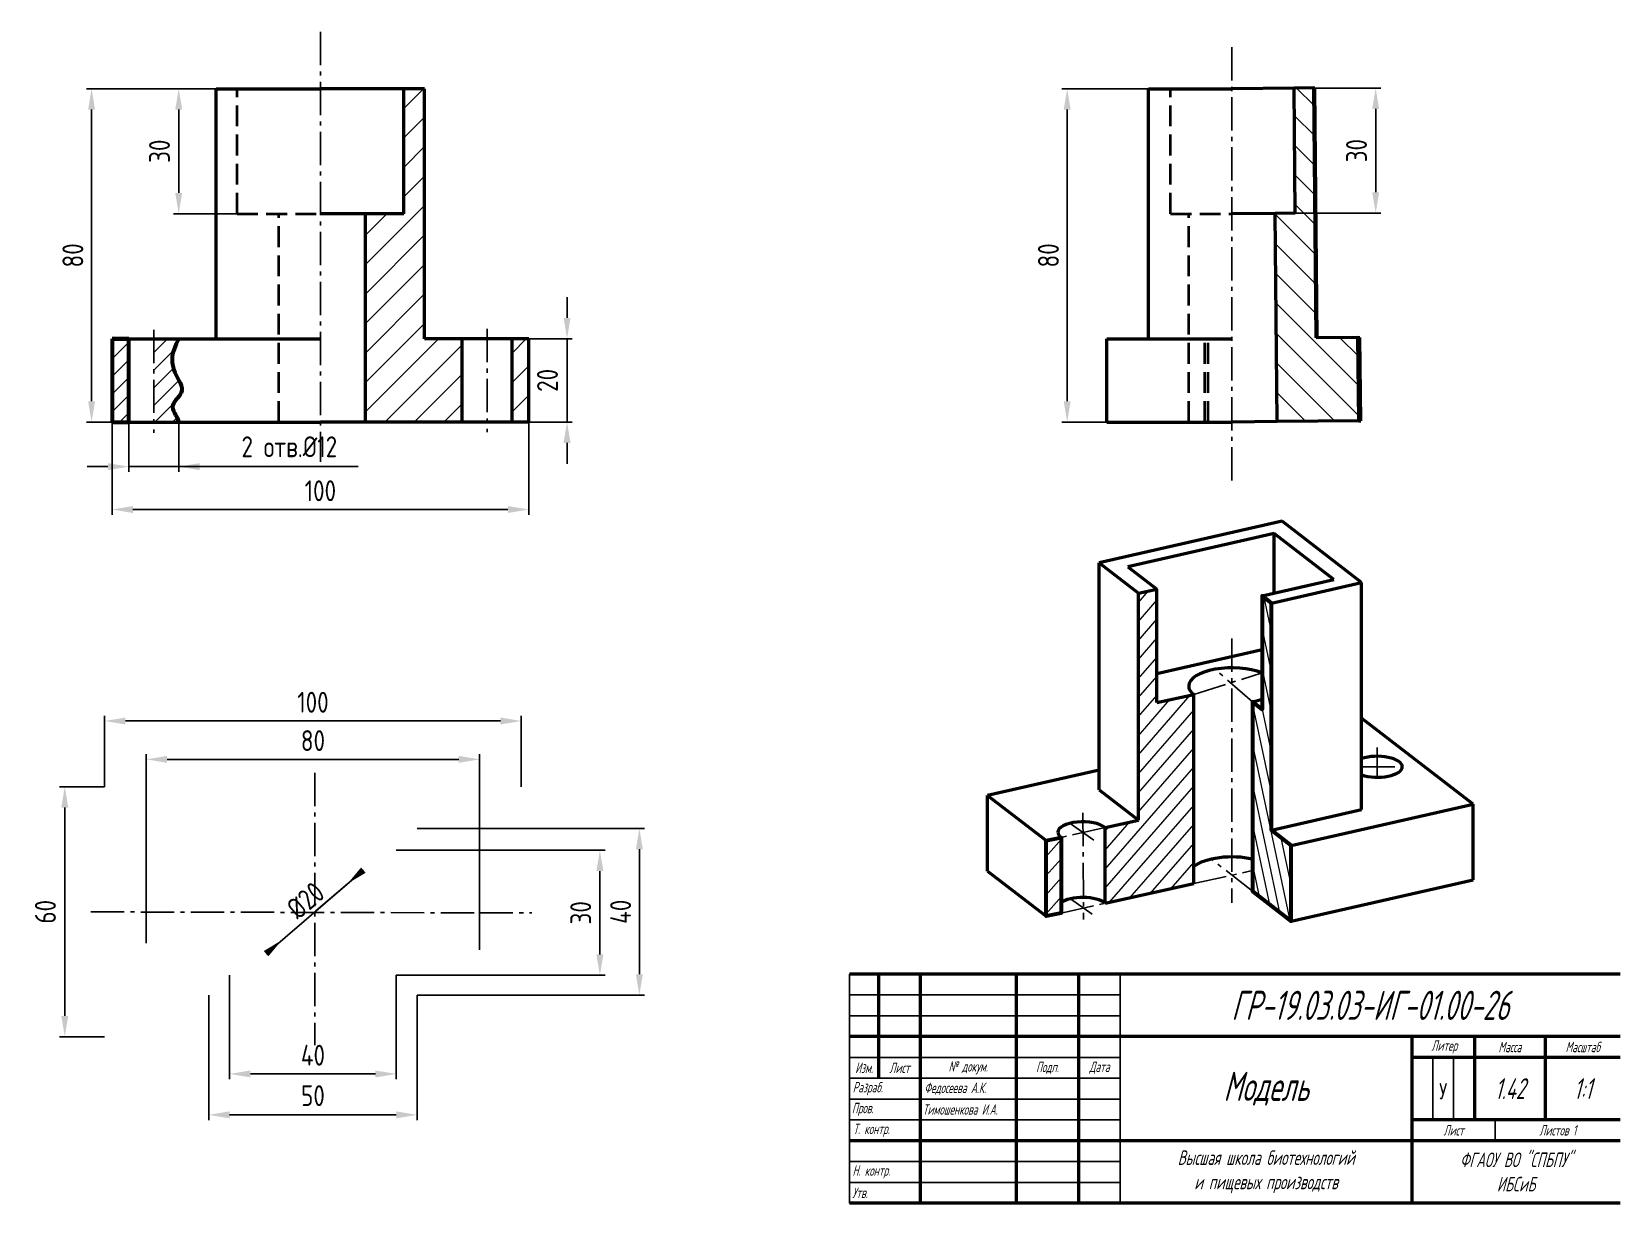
# Paper-space layout 'А3 рамка' of a CAD drawing. Header units: millimetres. Extents: x 34 to 415, y 5 to 286.
import ezdxf

# ---------------------------------------------------------------- set-up
doc = ezdxf.new("R2010")
doc.units = ezdxf.units.MM
doc.linetypes.add('ГОСТ 2.303 4', pattern=[7, 5, -2, 0])
doc.linetypes.add('ГОСТ 2.303 6', pattern=[12, 8, -1.5, 1, -1.5])
for name, color, linetype, lineweight in [('ВИДЫ', 7, 'Continuous', 60), ('ЕСКД_ВИДЫ', 7, 'Continuous', 60), ('осевые', 1, 'ГОСТ 2.303 6', 25), ('основные', 7, 'Continuous', 50), ('размеры', 7, 'Continuous', 25), ('Текст', 7, 'Continuous', 20)]:
    doc.layers.add(name, color=color, linetype=linetype, lineweight=lineweight)
doc.layers.add('Таблица', color=7, linetype='Continuous')
doc.styles.add('Архитектурный', font='CS_Gost2304.shx', dxfattribs={"width": 0.8, "oblique": 15})
doc.styles.add('ГОСТ 2.304', font='CS_Gost2304.shx')
doc.dimstyles.new('ЕСКД', dxfattribs={"dimscale": 0, "dimtxt": 5, "dimasz": 5, "dimexe": 1.25, "dimexo": 0, "dimgap": 2, "dimtad": 1, "dimtoh": 1, "dimdec": 3, "dimtxsty": 'ГОСТ 2.304', "dimcen": 5, "dimadec": 3, "dimazin": 2, "dimtfac": 0.75, "dimtdec": 4, "dimtmove": 1, "dimatfit": 3, "dimfxl": 1, "dimtfill": 1, "dimtolj": 1, "dimarcsym": 1})

# ---------------------------------------------------------------- blocks, each defined once
blk = doc.blocks.new('*U342')
at = {"layer": 'Таблица', "linetype": 'Continuous', "ltscale": 20}
blk.add_line((1850, 0), (-1850, 0), dxfattribs=at)
blk = doc.blocks.new('*D358')
at = {"layer": 'Defpoints', "color": 0}
for p in [(78.01, 272.51), (48.1, 192.51), (53.01, 192.51)]:
    blk.add_point(p, dxfattribs=at)
at = {"layer": 'размеры', "color": 0, "lineweight": -2}
for p, q in [((78.01, 272.51), (46.85, 272.51)), ((48.1, 267.51), (48.1, 197.51)), ((53.01, 192.51), (46.85, 192.51))]:
    blk.add_line(p, q, dxfattribs=at)
at = {"layer": 'размеры', "color": 0}
for points in [[(48.93, 267.51), (47.26, 267.51), (48.1, 272.51)], [(47.26, 197.51), (48.93, 197.51), (48.1, 192.51)]]:
    blk.add_solid(points, dxfattribs=at)
at = {"layer": 'размеры', "color": 0, "insert": (43.6, 232.51), "char_height": 5, "attachment_point": 5, "rotation": 90, "style": 'ГОСТ 2.304'}
blk.add_mtext('\\A1;80', dxfattribs=at)
blk = doc.blocks.new('*D359')
at = {"layer": 'Defpoints', "color": 0}
for p in [(53.01, 192.51), (153.01, 192.51), (153.01, 171.51)]:
    blk.add_point(p, dxfattribs=at)
at = {"layer": 'размеры', "color": 0, "lineweight": -2}
for p, q in [((53.01, 192.51), (53.01, 170.26)), ((153.01, 192.51), (153.01, 170.26)), ((58.01, 171.51), (148.01, 171.51))]:
    blk.add_line(p, q, dxfattribs=at)
at = {"layer": 'размеры', "color": 0}
for points in [[(58.01, 172.34), (58.01, 170.67), (53.01, 171.51)], [(148.01, 170.67), (148.01, 172.34), (153.01, 171.51)]]:
    blk.add_solid(points, dxfattribs=at)
at = {"layer": 'размеры', "color": 0, "insert": (103.01, 176.01), "char_height": 5, "attachment_point": 5, "style": 'ГОСТ 2.304'}
blk.add_mtext('\\A1;100', dxfattribs=at)
blk = doc.blocks.new('*D360')
at = {"layer": 'Defpoints', "color": 0}
for p in [(153.01, 212.51), (153.01, 192.51), (162.22, 192.51)]:
    blk.add_point(p, dxfattribs=at)
at = {"layer": 'размеры', "color": 0, "lineweight": -2}
for p, q in [((162.22, 217.51), (162.22, 222.51)), ((153.01, 212.51), (163.47, 212.51)), ((162.22, 212.51), (162.22, 192.51)), ((153.01, 192.51), (163.47, 192.51)), ((162.22, 187.51), (162.22, 182.51))]:
    blk.add_line(p, q, dxfattribs=at)
at = {"layer": 'размеры', "color": 0}
for points in [[(161.38, 217.51), (163.05, 217.51), (162.22, 212.51)], [(163.05, 187.51), (161.38, 187.51), (162.22, 192.51)]]:
    blk.add_solid(points, dxfattribs=at)
at = {"layer": 'размеры', "color": 0, "insert": (157.52, 202.51), "char_height": 5, "attachment_point": 5, "rotation": 90, "style": 'ГОСТ 2.304'}
blk.add_mtext('\\A1;20', dxfattribs=at)
blk = doc.blocks.new('*D361')
at = {"layer": 'Defpoints', "color": 0}
for p in [(83.01, 272.51), (69.01, 242.51), (83.01, 242.51)]:
    blk.add_point(p, dxfattribs=at)
at = {"layer": 'размеры', "color": 0, "lineweight": -2}
for p, q in [((83.01, 272.51), (67.76, 272.51)), ((69.01, 267.51), (69.01, 247.51)), ((83.01, 242.51), (67.76, 242.51))]:
    blk.add_line(p, q, dxfattribs=at)
at = {"layer": 'размеры', "color": 0}
for points in [[(69.84, 267.51), (68.17, 267.51), (69.01, 272.51)], [(68.17, 247.51), (69.84, 247.51), (69.01, 242.51)]]:
    blk.add_solid(points, dxfattribs=at)
at = {"layer": 'размеры', "color": 0, "insert": (64.4, 257.51), "char_height": 5, "attachment_point": 5, "rotation": 90, "style": 'ГОСТ 2.304'}
blk.add_mtext('\\A1;30', dxfattribs=at)
blk = doc.blocks.new('слева')
at = {"layer": 'ЕСКД_ВИДЫ', "linetype": 'Continuous', "lineweight": 20}
h = blk.add_hatch(dxfattribs=at)
h.set_pattern_fill('', color=256, scale=5, angle=135, style=0, pattern_type=0)
h.set_pattern_definition([(135, (15.7424, -20.973), (-3.53553, -3.53553), [])])
h.paths.add_polyline_path([(-4.32, 29.02), (-3.84, -20.97), (15.74, -20.79), (15.55, -0.79), (5.55, -0.88), (4.98, 59.12), (0.22, 59.07), (0.51, 29.07)], flags=0)
at = {"layer": 'ЕСКД_ВИДЫ', "linetype": 'Continuous', "lineweight": 50}
for p, q in [((-34.68, -1.07, -48.13), (-34.68, 58.93, -48.13)), ((-34.68, 58.93, -48.13), (-14.68, 58.93, -48.13)), ((0.22, 59.07, -48.13), (-14.68, 58.93, -48.13)), ((4.98, 59.12, -48.13), (0.22, 59.07, -48.13)), ((0.51, 29.07, -48.13), (0.22, 59.07, -48.13)), ((5.55, -0.88, -48.13), (4.98, 59.12, -48.13)), ((4.98, 59.12, -48.13), (5.22, 59.12, -48.13)), ((5.79, -0.88, -48.13), (5.22, 59.12, -48.13)), ((-4.32, 29.02, -48.13), (-14.68, 28.93, -48.13)), ((0.51, 29.07, -48.13), (-4.32, 29.02, -48.13)), ((-3.84, -20.97, -48.13), (-4.32, 29.02, -48.13)), ((-44.68, -1.07, -48.13), (-14.68, -1.07, -48.13)), ((-44.68, -21.07, -48.13), (-44.68, -1.07, -48.13)), ((15.55, -0.79, -48.13), (5.55, -0.88, -48.13)), ((15.55, -0.79, -48.13), (16.04, -0.78, -48.13)), ((15.74, -20.79, -48.13), (15.55, -0.79, -48.13)), ((16.23, -20.78, -48.13), (16.04, -0.78, -48.13)), ((-44.68, -21.07, -48.13), (-14.68, -21.07, -48.13)), ((-3.84, -20.97, -48.13), (-14.68, -21.08, -48.13)), ((15.74, -20.79, -48.13), (-3.84, -20.97, -48.13)), ((15.74, -20.79, -48.13), (16.23, -20.78, -48.13))]:
    blk.add_line(p, q, dxfattribs=at)
at = {"layer": 'ЕСКД_ВИДЫ', "linetype": 'ГОСТ 2.303 4', "lineweight": 40}
for p, q in [((-29.43, 28.93, -48.13), (-29.43, 58.93, -48.13)), ((-29.43, 28.93, -48.13), (-14.68, 28.93, -48.13)), ((-25.04, -21.07, -48.13), (-25.04, 28.93, -48.13)), ((-21.22, -21.07, -48.13), (-21.22, -1.07, -48.13)), ((-20.43, -21.07, -48.13), (-20.43, -1.07, -48.13))]:
    blk.add_line(p, q, dxfattribs=at)
at = {"layer": 'осевые'}
blk.add_line((-14.68, 68.88, -48.13), (-14.68, -36.28, -48.13), dxfattribs=at)
blk = doc.blocks.new('*D362')
at = {"layer": 'Defpoints', "color": 0}
for p in [(121.23, 89.71), (121.23, 59.71), (170.1, 59.71)]:
    blk.add_point(p, dxfattribs=at)
at = {"layer": 'размеры', "color": 0, "lineweight": -2}
for p, q in [((121.23, 89.71), (171.35, 89.71)), ((170.1, 84.71), (170.1, 64.71)), ((121.23, 59.71), (171.35, 59.71))]:
    blk.add_line(p, q, dxfattribs=at)
at = {"layer": 'размеры', "color": 0}
for points in [[(170.94, 84.71), (169.27, 84.71), (170.1, 89.71)], [(169.27, 64.71), (170.94, 64.71), (170.1, 59.71)]]:
    blk.add_solid(points, dxfattribs=at)
at = {"layer": 'размеры', "color": 0, "insert": (165.5, 74.71), "char_height": 5, "attachment_point": 5, "rotation": 90, "style": 'ГОСТ 2.304'}
blk.add_mtext('\\A1;30', dxfattribs=at)
blk = doc.blocks.new('*D363')
at = {"layer": 'Defpoints', "color": 0}
for p in [(126.23, 94.96), (126.23, 54.96), (179.57, 54.96)]:
    blk.add_point(p, dxfattribs=at)
at = {"layer": 'размеры', "color": 0, "lineweight": -2}
for p, q in [((126.23, 94.96), (180.82, 94.96)), ((179.57, 89.96), (179.57, 59.96)), ((126.23, 54.96), (180.82, 54.96))]:
    blk.add_line(p, q, dxfattribs=at)
at = {"layer": 'размеры', "color": 0}
for points in [[(180.41, 89.96), (178.74, 89.96), (179.57, 94.96)], [(178.74, 59.96), (180.41, 59.96), (179.57, 54.96)]]:
    blk.add_solid(points, dxfattribs=at)
at = {"layer": 'размеры', "color": 0, "insert": (175.07, 74.96), "char_height": 5, "attachment_point": 5, "rotation": 90, "style": 'ГОСТ 2.304'}
blk.add_mtext('\\A1;40', dxfattribs=at)
blk = doc.blocks.new('*D364')
at = {"layer": 'Defpoints', "color": 0}
for p in [(141.23, 111.54), (61.23, 67.43), (141.23, 65.79)]:
    blk.add_point(p, dxfattribs=at)
at = {"layer": 'размеры', "color": 0, "lineweight": -2}
for p, q in [((61.23, 67.43), (61.23, 112.79)), ((66.23, 111.54), (136.23, 111.54)), ((141.23, 65.79), (141.23, 112.79))]:
    blk.add_line(p, q, dxfattribs=at)
at = {"layer": 'размеры', "color": 0}
for points in [[(66.23, 112.37), (66.23, 110.7), (61.23, 111.54)], [(136.23, 110.7), (136.23, 112.37), (141.23, 111.54)]]:
    blk.add_solid(points, dxfattribs=at)
at = {"layer": 'размеры', "color": 0, "insert": (101.23, 116.04), "char_height": 5, "attachment_point": 5, "style": 'ГОСТ 2.304'}
blk.add_mtext('\\A1;80', dxfattribs=at)
blk = doc.blocks.new('*D365')
at = {"layer": 'Defpoints', "color": 0}
for p in [(51.23, 104.96), (41.66, 44.96), (51.23, 44.96)]:
    blk.add_point(p, dxfattribs=at)
at = {"layer": 'размеры', "color": 0, "lineweight": -2}
for p, q in [((51.23, 104.96), (40.41, 104.96)), ((41.66, 99.96), (41.66, 49.96)), ((51.23, 44.96), (40.41, 44.96))]:
    blk.add_line(p, q, dxfattribs=at)
at = {"layer": 'размеры', "color": 0}
for points in [[(42.5, 99.96), (40.83, 99.96), (41.66, 104.96)], [(40.83, 49.96), (42.5, 49.96), (41.66, 44.96)]]:
    blk.add_solid(points, dxfattribs=at)
at = {"layer": 'размеры', "color": 0, "insert": (37.02, 74.96), "char_height": 5, "attachment_point": 5, "rotation": 90, "style": 'ГОСТ 2.304'}
blk.add_mtext('\\A1;60', dxfattribs=at)
blk = doc.blocks.new('*D366')
at = {"layer": 'Defpoints', "color": 0}
for p in [(81.23, 59.71), (121.23, 59.71), (121.23, 36.03)]:
    blk.add_point(p, dxfattribs=at)
at = {"layer": 'размеры', "color": 0, "lineweight": -2}
for p, q in [((81.23, 59.71), (81.23, 34.78)), ((121.23, 59.71), (121.23, 34.78)), ((86.23, 36.03), (116.23, 36.03))]:
    blk.add_line(p, q, dxfattribs=at)
at = {"layer": 'размеры', "color": 0}
for points in [[(86.23, 36.86), (86.23, 35.2), (81.23, 36.03)], [(116.23, 35.2), (116.23, 36.86), (121.23, 36.03)]]:
    blk.add_solid(points, dxfattribs=at)
at = {"layer": 'размеры', "color": 0, "insert": (101.23, 40.53), "char_height": 5, "attachment_point": 5, "style": 'ГОСТ 2.304'}
blk.add_mtext('\\A1;40', dxfattribs=at)
blk = doc.blocks.new('*D367')
at = {"layer": 'Defpoints', "color": 0}
for p in [(76.23, 54.96), (126.23, 54.96), (126.23, 26.22)]:
    blk.add_point(p, dxfattribs=at)
at = {"layer": 'размеры', "color": 0, "lineweight": -2}
for p, q in [((76.23, 54.96), (76.23, 24.97)), ((126.23, 54.96), (126.23, 24.97)), ((81.23, 26.22), (121.23, 26.22))]:
    blk.add_line(p, q, dxfattribs=at)
at = {"layer": 'размеры', "color": 0}
for points in [[(81.23, 27.05), (81.23, 25.38), (76.23, 26.22)], [(121.23, 25.38), (121.23, 27.05), (126.23, 26.22)]]:
    blk.add_solid(points, dxfattribs=at)
at = {"layer": 'размеры', "color": 0, "insert": (101.23, 30.82), "char_height": 5, "attachment_point": 5, "style": 'ГОСТ 2.304'}
blk.add_mtext('\\A1;50', dxfattribs=at)
blk = doc.blocks.new('*D368')
at = {"layer": 'Defpoints', "color": 0}
for p in [(151.23, 120.75), (51.23, 104.96), (151.23, 104.96)]:
    blk.add_point(p, dxfattribs=at)
at = {"layer": 'размеры', "color": 0, "lineweight": -2}
for p, q in [((51.23, 104.96), (51.23, 122)), ((56.23, 120.75), (146.23, 120.75)), ((151.23, 104.96), (151.23, 122))]:
    blk.add_line(p, q, dxfattribs=at)
at = {"layer": 'размеры', "color": 0}
for points in [[(56.23, 121.58), (56.23, 119.92), (51.23, 120.75)], [(146.23, 119.92), (146.23, 121.58), (151.23, 120.75)]]:
    blk.add_solid(points, dxfattribs=at)
at = {"layer": 'размеры', "color": 0, "insert": (101.23, 125.25), "char_height": 5, "attachment_point": 5, "style": 'ГОСТ 2.304'}
blk.add_mtext('\\A1;100', dxfattribs=at)
blk = doc.blocks.new('*D369')
at = {"layer": 'размеры', "color": 0, "lineweight": -2}
for p, q in [((89.98, 64.9), (113.33, 84.96)), ((109.53, 81.7), (101.95, 75.18))]:
    blk.add_line(p, q, dxfattribs=at)
at = {"layer": 'размеры', "color": 0}
for points in [[(112.78, 85.59), (113.87, 84.32), (109.53, 81.7)], [(90.52, 64.27), (89.43, 65.53), (93.77, 68.16)]]:
    blk.add_solid(points, dxfattribs=at)
at = {"layer": 'размеры', "color": 0, "insert": (99.45, 77.69), "char_height": 5, "attachment_point": 5, "rotation": 40.661, "style": 'ГОСТ 2.304'}
blk.add_mtext('\\A1;%%c20', dxfattribs=at)
blk = doc.blocks.new('СПЕРЕДИ')
at = {"layer": 'ЕСКД_ВИДЫ', "linetype": 'Continuous', "lineweight": 20}
h = blk.add_hatch(dxfattribs=at)
h.set_pattern_fill('', color=256, scale=5, angle=45, style=0, pattern_type=0)
h.set_pattern_definition([(45, (10.8124, 0), (-3.53553, 3.53553), [])])
h.paths.add_polyline_path([(10.81, 50), (10.81, 0), (34, 0), (34, 20), (25, 20), (25, 80), (20, 80), (20, 50)], flags=0)
h = blk.add_hatch(dxfattribs=at)
h.set_pattern_fill('', color=256, scale=5, angle=45, style=0, pattern_type=0)
h.set_pattern_definition([(45, (45.9993, 0), (-3.5355, 3.5355), [])])
h.paths.add_polyline_path([(46, 0), (50, 0), (50, 20), (46, 20)], flags=0)
at = {"layer": 'ВИДЫ'}
for p, q in [((-46, 20), (-50, 20)), ((-50, 20), (-50, 0)), ((-49.95, 20), (-46, 20)), ((-46, 0), (-46, 20)), ((-50, 0), (-46, 0))]:
    blk.add_line(p, q, dxfattribs=at)
blk.add_open_spline([(-34, 20), (-34.79, 18.34), (-36.39, 15), (-34.49, 10.9), (-32.4, 6.96), (-36.92, 4.02), (-34.47, 1.63), (-34, 0), (-34, 0)], degree=3, knots=[0, 0, 0, 0, 5.222237, 10.50932, 13.08712, 17.217261, 21.488023, 21.488024, 21.488024, 21.488024, 21.488024], dxfattribs=at)
at = {"layer": 'ЕСКД_ВИДЫ', "linetype": 'Continuous', "lineweight": 50}
for p, q in [((-25, 20), (-25, 80)), ((-25, 80), (0, 80)), ((20, 80), (0, 80)), ((25, 80), (20, 80)), ((20, 50), (20, 80)), ((25, 20), (25, 80)), ((10.81, 50), (0, 50)), ((10.81, 0), (10.81, 50)), ((20, 50), (10.81, 50)), ((-50, 20), (-46.24, 20)), ((-50, 0), (-50, 20)), ((-46, 20), (0, 20)), ((34, 20), (25, 20)), ((46, 20), (34, 20)), ((34, 0), (34, 20)), ((50, 20), (46, 20)), ((46, 0), (46, 20)), ((50, 0), (50, 20)), ((-50, 0), (0, 0)), ((10.81, 0), (0, 0)), ((34, 0), (10.81, 0)), ((46, 0), (34, 0)), ((50, 0), (46, 0))]:
    blk.add_line(p, q, dxfattribs=at)
at = {"layer": 'ЕСКД_ВИДЫ', "linetype": 'ГОСТ 2.303 4', "lineweight": 40}
for p, q in [((-20, 50), (-20, 80)), ((-20, 50), (0, 50)), ((-9.97, 0), (-9.97, 50)), ((-46, 0), (-46, 20))]:
    blk.add_line(p, q, dxfattribs=at)
at = {"layer": 'ЕСКД_ВИДЫ', "linetype": 'Continuous', "lineweight": 20}
for p, q in [((-50, 19.41), (-49.41, 20)), ((-50, 15.17), (-46, 19.17)), ((-39.97, 16.72), (-36.68, 20)), ((-39.97, 12.48), (-35.18, 17.26)), ((-50, 10.93), (-46, 14.93)), ((-39.97, 8.23), (-35.27, 12.93)), ((-50, 6.68), (-46, 10.69)), ((-39.97, 3.99), (-34, 9.96)), ((-50, 2.44), (-46, 6.45)), ((-39.71, 0), (-35.27, 4.44)), ((-48.2, 0), (-46, 2.2)), ((-35.47, 0), (-34.41, 1.06))]:
    blk.add_line(p, q, dxfattribs=at)
at = {"layer": 'осевые'}
for p, q in [((0, 93.67), (0, -9.55)), ((-40, 22.17, -48.6), (-40, -2.6, -48.6)), ((40, 22.35), (40, -2.42))]:
    blk.add_line(p, q, dxfattribs=at)
blk = doc.blocks.new('*D370')
at = {"layer": 'Defpoints', "color": 0}
for p in [(57.01, 192.51), (69.01, 192.51), (69.01, 181.8)]:
    blk.add_point(p, dxfattribs=at)
at = {"layer": 'размеры', "color": 0, "lineweight": -2}
for p, q in [((57.01, 192.51), (57.01, 180.55)), ((69.01, 192.51), (69.01, 180.55)), ((52.01, 181.8), (47.01, 181.8)), ((57.01, 181.8), (69.01, 181.8)), ((69.01, 181.8), (112.11, 181.8)), ((69.01, 181.8), (112.11, 181.8)), ((74.01, 181.8), (79.01, 181.8))]:
    blk.add_line(p, q, dxfattribs=at)
at = {"layer": 'размеры', "color": 0}
for points in [[(52.01, 180.96), (52.01, 182.63), (57.01, 181.8)], [(74.01, 182.63), (74.01, 180.96), (69.01, 181.8)]]:
    blk.add_solid(points, dxfattribs=at)
at = {"layer": 'размеры', "color": 0, "insert": (95.56, 186.57), "char_height": 5, "attachment_point": 5, "style": 'ГОСТ 2.304'}
blk.add_mtext('\\A1;2 отв.%%c12', dxfattribs=at)
blk = doc.blocks.new('*D371')
at = {"layer": 'Defpoints', "color": 0}
for p in [(301.81, 272.51), (282.26, 192.51), (291.81, 192.51)]:
    blk.add_point(p, dxfattribs=at)
at = {"layer": 'размеры', "color": 0, "lineweight": -2}
for p, q in [((301.81, 272.51), (281.01, 272.51)), ((282.26, 267.51), (282.26, 197.51)), ((291.81, 192.51), (281.01, 192.51))]:
    blk.add_line(p, q, dxfattribs=at)
at = {"layer": 'размеры', "color": 0}
for points in [[(283.09, 267.51), (281.42, 267.51), (282.26, 272.51)], [(281.42, 197.51), (283.09, 197.51), (282.26, 192.51)]]:
    blk.add_solid(points, dxfattribs=at)
at = {"layer": 'размеры', "color": 0, "insert": (277.76, 232.51), "char_height": 5, "attachment_point": 5, "rotation": 90, "style": 'ГОСТ 2.304'}
blk.add_mtext('\\A1;80', dxfattribs=at)
blk = doc.blocks.new('*D372')
at = {"layer": 'Defpoints', "color": 0}
for p in [(336.71, 272.65), (336.86, 242.65), (356.31, 242.65)]:
    blk.add_point(p, dxfattribs=at)
at = {"layer": 'размеры', "color": 0, "lineweight": -2}
for p, q in [((336.71, 272.65), (357.56, 272.65)), ((356.31, 267.65), (356.31, 247.65)), ((336.86, 242.65), (357.56, 242.65))]:
    blk.add_line(p, q, dxfattribs=at)
at = {"layer": 'размеры', "color": 0}
for points in [[(357.14, 267.65), (355.47, 267.65), (356.31, 272.65)], [(355.47, 247.65), (357.14, 247.65), (356.31, 242.65)]]:
    blk.add_solid(points, dxfattribs=at)
at = {"layer": 'размеры', "color": 0, "insert": (351.7, 257.65), "char_height": 5, "attachment_point": 5, "rotation": 90, "style": 'ГОСТ 2.304'}
blk.add_mtext('\\A1;30', dxfattribs=at)
blk = doc.blocks.new('диметрия')
at = {"layer": 'ВИДЫ', "lineweight": 20}
h = blk.add_hatch(dxfattribs=at)
h.set_pattern_fill('', color=256, scale=3, angle=49, pattern_type=0)
h.set_pattern_definition([(49, (-1660.1155, -385.5066), (-2.264129, 1.968177), [])])
edge = h.paths.add_edge_path()
edge.add_line((-44.64, 22.47), (-44.64, 4.31))
edge.add_line((-36.68, 24.24), (-44.64, 22.47))
edge.add_line((-36.68, 78.72), (-36.68, 24.24))
edge.add_line((-32.26, 79.69), (-36.68, 78.72))
edge.add_line((-32.26, 52.46), (-32.26, 79.69))
edge.add_line((-23.39, 54.42), (-32.26, 52.46))
edge.add_line((-23.39, 9.02), (-23.39, 54.42))
edge.add_line((-44.64, 4.31), (-23.39, 9.02))
h = blk.add_hatch(dxfattribs=at)
h.set_pattern_fill('', color=256, scale=2, angle=102, pattern_type=0)
h.set_pattern_definition([(102, (-1604.6856, -398.1768), (-1.9562952, -0.4158234), [])])
edge = h.paths.add_edge_path()
edge.add_line((-6.99, 78.08), (-6.99, 50.84))
edge.add_line((-6.99, 78.08), (-8.95, 79.8))
edge.add_line((-8.95, 79.8), (-4.74, 76.33))
edge.add_line((-4.74, 21.85), (-4.74, 76.33))
edge.add_line((0, 18.16), (-4.74, 21.85))
edge.add_line((0, 0), (0, 18.16))
edge.add_line((-9.28, 7.23), (0, 0))
edge.add_line((-9.28, 52.62), (-9.28, 7.23))
edge.add_line((-6.99, 50.84), (-9.28, 52.62))
at = {"layer": 'ВИДЫ', "linetype": 'Continuous', "lineweight": 20}
for p, q in [((-58.78, 15.5), (-55.24, 19.57)), ((-58.78, 10.93), (-55.24, 15)), ((-58.78, 6.35), (-55.24, 10.43)), ((-58.78, 1.78), (-55.24, 5.85))]:
    blk.add_line(p, q, dxfattribs=at)
at = {"layer": 'ВИДЫ'}
blk.add_lwpolyline([(-58.78, 19.34), (-55.24, 20.12), (-55.24, 1.96), (-58.78, 1.18), (-58.78, 19.34), (-55.24, 20.12)], dxfattribs=at)
at = {"layer": 'ЕСКД_ВИДЫ', "linetype": 'Continuous', "lineweight": 50}
for p, q in [((-2.17, 95.99), (-46.11, 85.98)), ((16.92, 81.26), (-2.17, 95.99)), ((-4.06, 93.06), (-39.21, 85.05)), ((10.26, 82.01), (-4.06, 93.06)), ((-4.06, 78.75), (-4.06, 93.06)), ((-46.11, 31.51), (-46.11, 85.98)), ((-46.11, 85.98), (-36.68, 78.72)), ((-39.21, 85.05), (-32.26, 79.69)), ((-6.99, 78.08), (10.26, 82.01)), ((-4.74, 76.33), (16.92, 81.26)), ((16.92, 26.78), (16.92, 81.26)), ((-36.68, 78.72), (-32.26, 79.69)), ((-36.68, 24.24), (-36.68, 78.72)), ((-32.26, 52.46), (-32.26, 79.69)), ((-6.99, 50.84), (-6.99, 78.08)), ((-4.74, 76.33), (-6.99, 78.08)), ((-4.74, 21.85), (-4.74, 76.33)), ((-6.99, 65.15), (-32.26, 59.4)), ((-32.26, 52.46), (-23.39, 54.42)), ((-23.39, 9.02), (-23.39, 54.42)), ((-9.28, 7.23), (-9.28, 52.62)), ((-6.99, 50.84), (-9.28, 52.62)), ((43.66, 28.1), (16.92, 48.72)), ((-46.11, 36.28), (-72.85, 30.19)), ((-46.11, 31.51), (-36.68, 24.24)), ((-72.85, 30.19), (-58.78, 19.34)), ((-72.85, 12.03), (-72.85, 30.19)), ((-4.74, 21.85), (16.92, 26.78)), ((0, 18.16), (43.66, 28.1)), ((43.66, 9.94), (43.66, 28.1)), ((-44.64, 22.47), (-36.68, 24.24)), ((-58.78, 19.34), (-55.24, 20.12)), ((-58.78, 1.18), (-58.78, 19.34)), ((-55.24, 1.96), (-55.24, 20.12)), ((-44.64, 4.31), (-44.64, 22.47)), ((0, 18.16), (-4.74, 21.85)), ((0, 0), (0, 18.16)), ((-72.85, 12.03), (-58.78, 1.18)), ((-44.64, 4.31), (-23.39, 9.02)), ((0, 0), (43.66, 9.94)), ((0, 0), (-9.28, 7.23)), ((-58.78, 1.18), (-55.24, 1.96))]:
    blk.add_line(p, q, dxfattribs=at)
for centre, major_axis, start_param, end_param in [((-14.21, 56.46), (10.39, 0), 0.803444, 3.141593), ((-14.21, 56.46), (10.39, 0), 3.141593, 3.628103), ((-14.21, 56.46), (10.39, 0), -1.076958, -0.803444), ((20.67, 37.06), (-6, 0), 3.141593, 5.387237), ((20.67, 37.06), (-6, 0), 0.895949, 3.141593), ((-49.99, 21.34), (6, 0), 0.467812, 3.141593), ((-49.99, 21.34), (6, 0), -3.141593, -2.636383), ((-14.21, 11.06), (10.39, 0), 1.076958, 2.655082), ((-49.99, 3.18), (6, 0), 0.467812, 2.636383)]:
    blk.add_ellipse(centre, major_axis=major_axis, ratio=0.419039, start_param=start_param, end_param=end_param, dxfattribs=at)
at = {"layer": 'осевые'}
for p, q in [((-14.21, 67.83), (-14.21, 4.37)), ((-23.39, 54.42), (-6.99, 59.59)), ((-9.28, 52.62), (-18.27, 60.46)), ((20.67, 41.69), (20.67, 37.06)), ((20.67, 34.54), (20.67, 39.57)), ((16.92, 37.06), (26.67, 37.06)), ((-47.37, 19.44, -24.06), (-53.07, 23.42, 24.06)), ((-49.99, 26.03), (-49.83, 0.38)), ((-44.64, 22.47), (-55.24, 20.12)), ((-23.39, 9.02), (-9.28, 12.15)), ((-9.28, 7.23), (-19.13, 14.89)), ((-55.24, 1.96), (-44.64, 4.31)), ((-47.76, 1.67), (-52.95, 5.38, 48.13))]:
    blk.add_line(p, q, dxfattribs=at)

psp = doc.layouts.new('А3 рамка')

# ---------------------------------------------------------------- linework, layer by layer
at = {"ltscale": 0.333333}
psp.add_line((295, 60), (295, 5), dxfattribs=at)
at = {"layer": 'ВИДЫ', "elevation": -48.1265}
psp.add_lwpolyline([(331.2781, 149.0251), (329.0244, 150.7794), (329.0244, 123.5404), (326.7362, 125.3216), (326.7362, 79.9231), (336.0182, 72.6979), (336.0182, 90.8573), (331.2781, 94.547), (331.2781, 149.0251), (329.0244, 150.7794)], close=True, dxfattribs=at)
at = {"layer": 'осевые'}
for p, q in [((101.6525, 108.3051), (101.6525, 42.9247)), ((47.9103, 74.9276), (141.2297, 74.7101)), ((141.2297, 74.7101), (153.7691, 74.7101))]:
    psp.add_line(p, q, dxfattribs=at)
at = {"layer": 'основные', "linetype": 'Continuous', "ltscale": 20}
for p, q in [((415, 60), (230, 60)), ((237, 60), (237, 35)), ((247, 60), (247, 5)), ((270, 60), (270, 5)), ((285, 60), (285, 5)), ((415, 45), (230, 45)), ((365, 45), (365, 5)), ((380, 45), (380, 25)), ((397, 45), (397, 25)), ((415, 40), (365, 40)), ((415, 25), (365, 25)), ((415, 20), (230, 20)), ((415, 5), (230, 5))]:
    psp.add_line(p, q, dxfattribs=at)
at = {"layer": 'размеры', "linetype": 'Continuous'}
psp.add_line((230, 5), (230, 60), dxfattribs=at)
at = {"layer": 'Таблица', "linetype": 'Continuous', "ltscale": 20}
for p, q in [((295, 55), (230, 55)), ((295, 50), (230, 50)), ((295, 40), (230, 40)), ((370, 25), (370, 40)), ((375, 25), (375, 40)), ((295, 35), (230, 35)), ((295, 30), (230, 30)), ((295, 25), (230, 25)), ((385, 25), (385, 20)), ((295, 15), (230, 15)), ((295, 10), (230, 10))]:
    psp.add_line(p, q, dxfattribs=at)

# ---------------------------------------------------------------- block references
at = {"layer": 'ВИДЫ'}
psp.add_blockref('слева', (336.4912, 213.5791), dxfattribs=at)
at = {"layer": 'осевые'}
psp.add_blockref('СПЕРЕДИ', (103.0071, 192.506), dxfattribs=at)
at = {"layer": 'размеры'}
psp.add_blockref('диметрия', (336.0182, 72.6979, -48.1265), dxfattribs=at)
at = {"layer": 'Таблица', "color": 0, "linetype": 'ByBlock', "lineweight": -2, "transparency": 16777216, "xscale": 0.05, "yscale": 0.05, "zscale": 0.05}
psp.add_blockref('*U342', (322.5, 60), dxfattribs=at)

# ---------------------------------------------------------------- texts
at = {"layer": 'размеры', "insert": (372.5, 32.5), "char_height": 4, "width": 5, "attachment_point": 5, "style": 'ГОСТ 2.304'}
psp.add_mtext('у', dxfattribs=at)
at = {"layer": 'Текст', "linetype": 'Continuous', "ltscale": 20, "style": 'Архитектурный'}
for s, insert, char_height, width, attachment_point in [('\\pxqc;ГР-19.03.03-ИГ-01.00-26', (355, 52.5), 7, 120, 5), ('\\pxqc;Литер', (372.7659, 42.5), 2.5, 15.531736, 5), ('\\pxqc;Масса', (388.5, 42.5), 2.5, 17, 5), ('\\pxqc;Масштаб', (406, 42.5), 2.5, 18, 5), ('\\pxqc;Изм.', (233.5, 37.5), 2.5, 7, 5), ('\\pxqc;Лист', (242, 37.5), 2.5, 10, 5), ('\\pxqc;№ докум.', (258.5, 37.5), 2.5, 23, 5), ('\\pxqc;Подп.', (277.5, 37.5), 2.5, 15, 5), ('\\pxqc;Дата', (290, 37.5), 2.5, 10, 5), ('\\pxqc;Модель', (330, 32.5), 7, 70, 5), ('\\pxqc;1.42', (388.5, 32.5), 5, 17, 5), ('\\pxqc;{\\H0.7143x;1:1}', (406, 32.5), 7, 18, 5), ('Разраб.', (230.7779, 32.5), 2.5, 16.222074, 4), ('Федосеева А.К.', (247.9737, 32.5), 2.5, 22.026266, 4), ('Пров.', (230.5727, 27.5), 2.5, 16.427346, 4), ('Тимошенкова И.А.', (247.5888, 27.5), 2.5, 23.461862, 4), ('Т. контр.', (230.8961, 22.5), 2.5, 16.103893, 4), ('\\pxqc;Лист', (375, 22.5), 2.5, 20, 5), ('\\pxqc;Листов 1', (400, 22.5), 2.5, 30, 5), ('\\pxqc;Высшая школа биотехнологий\\Pи пищевых производств', (330, 12.5478), 3.5, 70, 5), ('\\pxqc;ФГАОУ ВО "СПБПУ"\\PИБСиБ', (390, 12.5), 3.5, 50, 5), ('Н. контр.', (230.725, 12.5), 2.5, 16.274953, 4), ('Утв.', (230.6566, 7.5), 2.5, 16.343377, 4)]:
    psp.add_mtext(s, dxfattribs=dict(at, insert=insert, char_height=char_height, width=width, attachment_point=attachment_point))

# ---------------------------------------------------------------- dimensions: what is measured, and where the dimension line sits
at = {"layer": 'размеры'}
for base, p1, p2, picture, middle in [((48.0975, 192.506), (78.0071, 272.506), (53.0071, 192.506), '*D358', (43.5975, 232.506)), ((69.0071, 242.506), (83.0071, 272.506), (83.0071, 242.506), '*D361', (64.4036, 257.506)), ((282.2573, 192.506), (301.8111, 272.506), (291.8111, 192.506), '*D371', (277.7573, 232.506)), ((356.3079, 242.6488), (336.7124, 272.6488), (336.8561, 242.6488), '*D372', (351.7043, 257.6488)), ((162.2182, 192.506, -48.1265), (153.0071, 212.506, -48.1265), (153.0071, 192.506, -48.1265), '*D360', (157.5246, 202.506, -48.1265)), ((41.6646, 44.9555, -48.0574), (51.2297, 104.9555, -48.0574), (51.2297, 44.9555, -48.0574), '*D365', (37.0199, 74.9555, -48.0574)), ((179.5718, 54.9555, -48.6459), (126.2297, 94.9555, -48.6459), (126.2297, 54.9555, -48.6459), '*D363', (175.0718, 74.9555, -48.6459)), ((170.1038, 59.7101, -50.113), (121.2297, 89.7101, -50.113), (121.2297, 59.7101, -50.113), '*D362', (165.5003, 74.7101, -50.113))]:
    dim = psp.add_linear_dim(base=base, p1=p1, p2=p2, angle=90, dimstyle='ЕСКД', override={"dimscale": 1, "dimtfill": 0, "dimtfillclr": 256}, dxfattribs=at)
    dim.commit()
    dim.dimension.update_dxf_attribs({"geometry": picture, "text_midpoint": middle})
dim = psp.add_linear_dim(base=(69.011, 181.7951), p1=(57.011, 192.506), p2=(69.011, 192.506), text='2 отв.%%c12', dimstyle='ЕСКД', override={"dimscale": 1, "dimtmove": 0, "dimtfill": 0, "dimtfillclr": 256}, dxfattribs=at)
dim.commit()
dim.dimension.update_dxf_attribs({"geometry": '*D370', "text_midpoint": (95.5616, 181.7951), "dimtype": 160})
for base, p1, p2, picture, middle in [((153.0071, 171.506), (53.0071, 192.506), (153.0071, 192.506), '*D359', (103.0071, 176.006)), ((151.2297, 120.7489, -50), (51.2297, 104.9555, -50), (151.2297, 104.9555, -50), '*D368', (101.2297, 125.2489, -50)), ((121.2297, 36.0313, -51.3123), (81.2297, 59.7101, -51.3123), (121.2297, 59.7101, -51.3123), '*D366', (101.2297, 40.5313, -51.3123)), ((126.2297, 26.2176, -50.3647), (76.2297, 54.9555, -50.3647), (126.2297, 54.9555, -50.3647), '*D367', (101.2297, 30.8212, -50.3647))]:
    dim = psp.add_linear_dim(base=base, p1=p1, p2=p2, dimstyle='ЕСКД', override={"dimscale": 1, "dimtfill": 0, "dimtfillclr": 256}, dxfattribs=at)
    dim.commit()
    dim.dimension.update_dxf_attribs({"geometry": picture, "text_midpoint": middle})
dim = psp.add_linear_dim(base=(141.2297, 111.538, -50.1597), p1=(61.2335, 67.433, -50.1597), p2=(141.2297, 65.7911, -50.1597), text='80', dimstyle='ЕСКД', override={"dimscale": 1, "dimtfill": 0, "dimtfillclr": 256}, dxfattribs=at)
dim.commit()
dim.dimension.update_dxf_attribs({"geometry": '*D364', "text_midpoint": (101.2316, 116.038, -50.1597)})
dim = psp.add_diameter_dim_2p(p1=(109.5344, 81.6977), p2=(93.7706, 68.1574), text='%%c20', dimstyle='ЕСКД', override={"dimscale": 1, "dimtmove": 2, "dimtfill": 0, "dimtfillclr": 256}, dxfattribs=at)
dim.commit()
dim.dimension.update_dxf_attribs({"geometry": '*D369', "text_midpoint": (99.453, 77.6868), "dimtype": 163})

doc.saveas('drawing.dxf')
